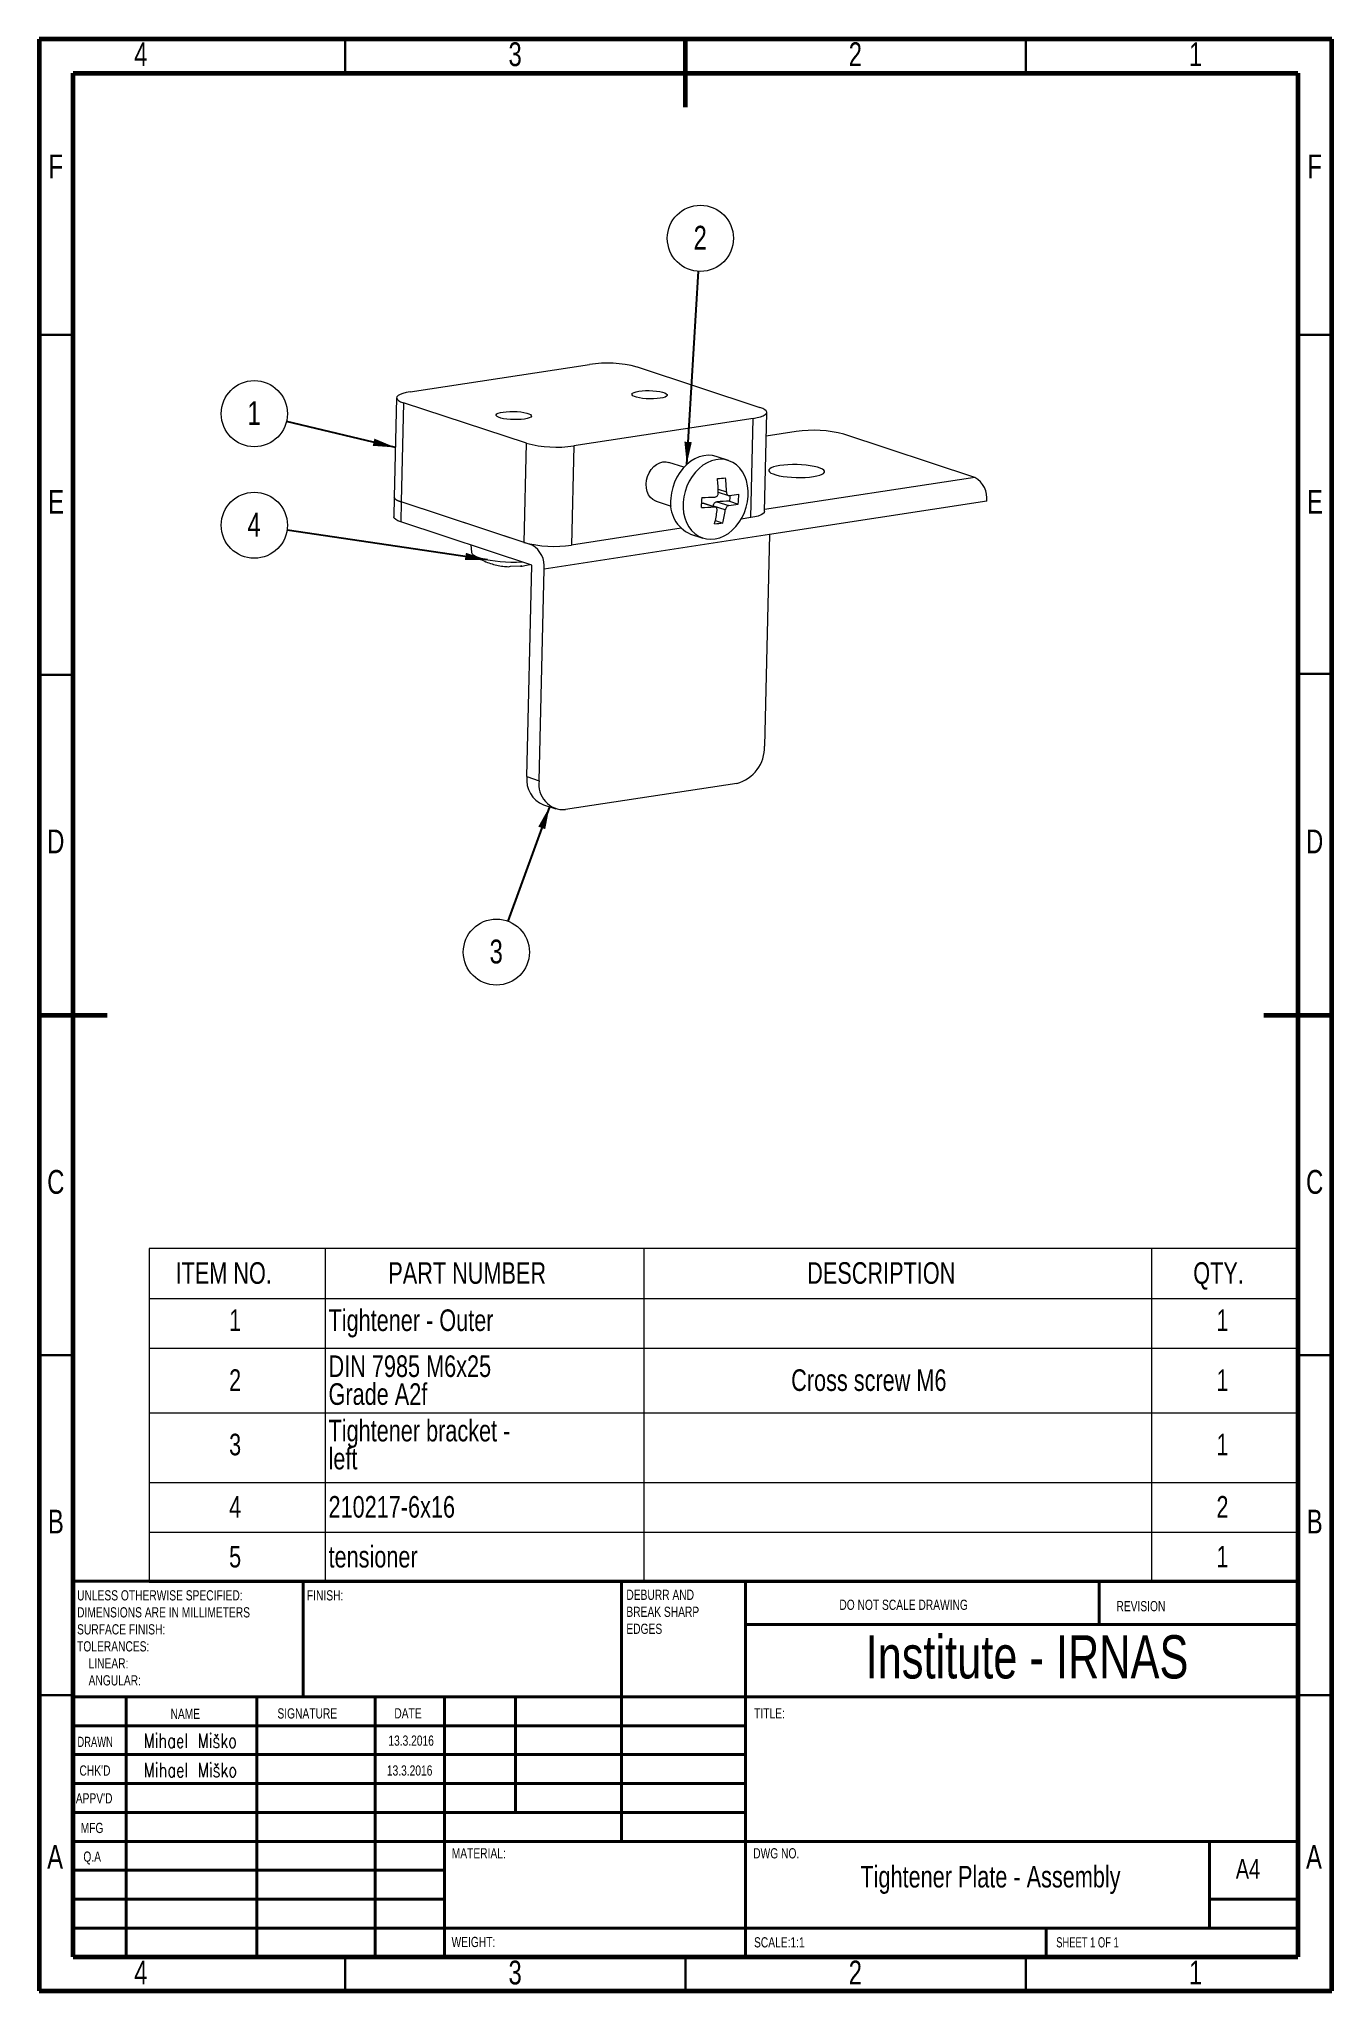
# Model space of a CAD drawing. Header units: millimetres. Extents: x 15 to 205, y 5 to 292.
import ezdxf

# ---------------------------------------------------------------- set-up
doc = ezdxf.new("R2010")
doc.units = ezdxf.units.MM
doc.styles.add('SLDTEXTSTYLE0', font='TXT', dxfattribs={"width": 0.75})
doc.styles.add('SLDTEXTSTYLE1', font='TXT', dxfattribs={"width": 0.686449})
doc.styles.add('SLDTEXTSTYLE2', font='TXT', dxfattribs={"width": 0.6875})
doc.styles.add('SLDTEXTSTYLE3', font='TXT', dxfattribs={"width": 0.75, "bigfont": 'bigfont'})
doc.dimstyles.new('SLDDIMSTYLE0', dxfattribs={"dimtxt": 0.18, "dimasz": 3.302, "dimexe": 0, "dimexo": 0.0625, "dimgap": 0, "dimtad": 0, "dimtih": 1, "dimtoh": 1, "dimdec": 0, "dimrnd": 1e-09, "dimzin": 0, "dimdsep": 46, "dimtxsty": 'Standard', "dimsah": 1, "dimcen": 0.09, "dimadec": 0, "dimazin": 0, "dimtfac": 3.302, "dimtdec": 0, "dimtofl": 0, "dimtmove": 0, "dimatfit": 3, "dimfxl": 1, "dimfrac": 2, "dimtolj": 1, "dimtzin": 0, "dimarcsym": 0})

# ---------------------------------------------------------------- blocks, each defined once
blk = doc.blocks.new('SW_NOTE_0')
at = {"color": 0, "linetype": 'Continuous', "lineweight": 0, "char_height": 1.5, "attachment_point": 1, "style": 'SLDTEXTSTYLE0'}
for s, insert in [('UNLESS OTHERWISE SPECIFIED:', (0, 1.93)), ('DIMENSIONS ARE IN MILLIMETERS', (0, -0.57)), ('TOLERANCES:', (0, -5.57)), ('SURFACE FINISH:', (0, -3.07)), ('LINEAR:', (1.69, -8.07)), ('ANGULAR:', (1.69, -10.57))]:
    blk.add_mtext(s, dxfattribs=dict(at, insert=insert))
blk = doc.blocks.new('SW_NOTE_1')
at = {"color": 0, "linetype": 'Continuous', "lineweight": 0, "char_height": 1.5, "attachment_point": 1, "style": 'SLDTEXTSTYLE0'}
for s, insert in [('DEBURR AND', (0, 1.93)), ('BREAK SHARP', (0, -0.57)), ('EDGES', (0, -3.07))]:
    blk.add_mtext(s, dxfattribs=dict(at, insert=insert))
blk = doc.blocks.new('SW_TABLEANNOTATION_0')
at = {"color": 0, "linetype": 'Continuous', "lineweight": 0}
for p, q in [((0, 0), (0, -49.03)), ((168.76, 0), (0, 0)), ((25.88, 0), (25.88, -7.33)), ((72.7, 0), (72.7, -7.33)), ((147.33, 0), (147.33, -7.33)), ((168.76, -49.03), (168.76, 0)), ((0, -7.33), (168.76, -7.33)), ((25.88, -7.33), (25.88, -49.03)), ((72.7, -7.33), (72.7, -49.03)), ((147.33, -7.33), (147.33, -49.03)), ((0, -14.65), (168.76, -14.65)), ((0, -24.17), (168.76, -24.17)), ((0, -34.38), (168.76, -34.38)), ((0, -41.71), (168.76, -41.71)), ((0, -49.03), (168.76, -49.03))]:
    blk.add_line(p, q, dxfattribs=at)
at = {"color": 0, "linetype": 'Continuous', "lineweight": 0, "attachment_point": 1, "style": 'SLDTEXTSTYLE0'}
for s, insert, char_height in [('ITEM NO.', (3.9, -2.01), 3.175), ('PART NUMBER', (35.17, -2.01), 3.175), ('DESCRIPTION', (96.73, -2.01), 3.175), ('QTY.', (153.46, -2.01), 3.175), ('1', (11.77, -8.95), 3.17), ('Tightener - Outer', (26.38, -8.95), 3.175), ('1', (156.87, -8.95), 3.17), ('DIN 7985 M6x25', (26.38, -15.71), 3.175), ('2', (11.77, -17.76), 3.17), ('Grade A2f', (26.38, -19.81), 3.175), ('Cross screw M6', (94.37, -17.76), 3.175), ('1', (156.87, -17.76), 3.17), ('Tightener bracket -', (26.38, -25.18), 3.175), ('3', (11.77, -27.23), 3.17), ('1', (156.87, -27.23), 3.17), ('left', (26.38, -29.29), 3.175), ('4', (11.77, -36.39), 3.17), ('210217-6x16', (26.38, -36.39), 3.175), ('2', (156.87, -36.39), 3.17), ('5', (11.77, -43.72), 3.17), ('tensioner', (26.38, -43.72), 3.175), ('1', (156.87, -43.72), 3.17)]:
    blk.add_mtext(s, dxfattribs=dict(at, insert=insert, char_height=char_height))
blk = doc.blocks.new('SW_NOTE_2')
at = {"color": 0, "linetype": 'Continuous', "lineweight": 0}
blk.add_circle((0.29, 4.85), 4.86, dxfattribs=at)
at = {"color": 0, "linetype": 'Continuous', "lineweight": 0, "insert": (0.26, 6.69), "char_height": 3.5, "attachment_point": 2, "style": 'SLDTEXTSTYLE0'}
blk.add_mtext('2', dxfattribs=at)
blk = doc.blocks.new('SW_NOTE_3')
at = {"color": 0, "linetype": 'Continuous', "lineweight": 0}
blk.add_circle((-1.67, -4.56), 4.86, dxfattribs=at)
at = {"color": 0, "linetype": 'Continuous', "lineweight": 0, "insert": (-1.7, -2.73), "char_height": 3.5, "attachment_point": 2, "style": 'SLDTEXTSTYLE0'}
blk.add_mtext('3', dxfattribs=at)
blk = doc.blocks.new('SW_NOTE_4')
at = {"color": 0, "linetype": 'Continuous', "lineweight": 0}
blk.add_circle((-4.81, 0.71), 4.86, dxfattribs=at)
at = {"color": 0, "linetype": 'Continuous', "lineweight": 0, "insert": (-4.84, 2.55), "char_height": 3.5, "attachment_point": 2, "style": 'SLDTEXTSTYLE0'}
blk.add_mtext('4', dxfattribs=at)
blk = doc.blocks.new('SW_NOTE_5')
at = {"color": 0, "linetype": 'Continuous', "lineweight": 0}
blk.add_circle((-4.73, 1.13), 4.86, dxfattribs=at)
at = {"color": 0, "linetype": 'Continuous', "lineweight": 0, "insert": (-4.76, 2.97), "char_height": 3.5, "attachment_point": 2, "style": 'SLDTEXTSTYLE0'}
blk.add_mtext('1', dxfattribs=at)

msp = doc.modelspace()

# ---------------------------------------------------------------- linework, layer by layer
at = {"color": 7, "linetype": 'Continuous', "lineweight": 60}
for p, q in [((205, 292), (15, 292)), ((15, 292), (15, 5)), ((110, 282), (110, 292)), ((205, 5), (205, 292)), ((20, 287), (200, 287)), ((20, 10), (20, 287)), ((200, 287), (200, 10)), ((15, 148.5), (25, 148.5)), ((195, 148.5), (205, 148.5)), ((20, 10), (200, 10)), ((15, 5), (205, 5))]:
    msp.add_line(p, q, dxfattribs=at)
at = {"color": 7, "linetype": 'Continuous', "lineweight": 30}
for p, q in [((60, 287), (60, 292)), ((160, 287), (160, 292)), ((20, 248.5), (15, 248.5)), ((200, 248.5), (205, 248.5)), ((20, 198.5), (15, 198.5)), ((200, 198.65), (205, 198.65)), ((20, 98.5), (15, 98.5)), ((200, 98.5), (205, 98.5)), ((20, 48.5), (15, 48.5)), ((200, 48.5), (205, 48.5)), ((60, 10), (60, 5)), ((110, 10), (110, 5)), ((160, 10), (160, 5))]:
    msp.add_line(p, q, dxfattribs=at)
at = {"color": 7, "linetype": 'Continuous', "lineweight": 15}
for p, q in [((69.53, 240.12), (95.88, 244.16)), ((102.88, 243.78), (120.93, 237.82)), ((67.54, 239.25), (67.21, 224.66)), ((68.55, 238.52), (68.21, 223.93)), ((86.61, 232.56), (68.55, 238.52)), ((119.95, 236.22), (93.61, 232.18)), ((119.61, 221.63), (119.95, 236.22)), ((121.6, 222.51), (121.94, 237.1)), ((86.27, 217.98), (86.61, 232.56)), ((126.27, 234.28), (121.86, 233.61)), ((152.53, 227.55), (133.27, 233.9)), ((93.61, 232.18), (93.27, 217.6)), ((109.75, 229.03), (107.55, 229.76)), ((116.31, 230.02), (114.51, 230.62)), ((67.21, 224.66), (67.14, 221.74)), ((68.21, 223.93), (68.15, 221.02)), ((87.47, 217.58), (68.21, 223.93)), ((86.27, 217.98), (68.21, 223.93)), ((105.67, 224.06), (107.87, 223.33)), ((114.61, 223.97), (116.36, 223.39)), ((114.82, 225.37), (116.32, 224.87)), ((116.48, 224.04), (117.75, 223.63)), ((154.27, 224.04), (122.34, 219.14)), ((87.4, 214.66), (68.15, 221.02)), ((112.47, 223.77), (112.39, 223.76)), ((114.21, 223.2), (112.47, 223.77)), ((112.47, 223.77), (112.61, 223.76)), ((114.38, 223.18), (112.61, 223.76)), ((114.1, 223.34), (114.1, 223.27)), ((115.85, 222.76), (114.1, 223.34)), ((114.39, 221.2), (115.47, 220.84)), ((119.61, 221.63), (118.19, 221.41)), ((122.34, 219.14), (89.21, 214.07)), ((109.36, 220.06), (93.27, 217.6)), ((110.75, 219.22), (112.55, 218.63)), ((122.34, 219.14), (121.62, 188.03)), ((78.47, 217.61), (78.54, 216.54)), ((83.97, 214.4), (84.3, 214.48)), ((84.3, 214.48), (85.97, 214.54)), ((85.97, 214.54), (85.75, 214.49)), ((86.63, 214.63), (87.11, 214.76)), ((86.69, 183.55), (87.4, 214.66)), ((88.49, 182.95), (89.21, 214.07)), ((86.69, 183.55), (88.49, 182.95)), ((117.52, 182.55), (92.37, 178.7)), ((89.11, 179.41), (90.92, 178.81))]:
    msp.add_line(p, q, dxfattribs=at)
at = {"color": 8, "linetype": 'Continuous', "lineweight": 15}
for p, q in [((152.53, 227.55), (121.61, 222.81)), ((114.82, 225.8), (116.02, 225.4)), ((87.81, 217.63), (87.47, 217.58))]:
    msp.add_line(p, q, dxfattribs=at)
at = {"color": 7, "linetype": 'Continuous', "lineweight": 40}
for p, q in [((20, 65.25), (200, 65.25)), ((20, 65.25), (20, 10)), ((53.8, 48.25), (53.8, 65.25)), ((100.6, 65.25), (100.6, 27)), ((118.8, 65.25), (118.8, 10)), ((170.8, 58.88), (170.8, 65.25)), ((200, 58.88), (118.8, 58.88)), ((200, 48.25), (20, 48.25)), ((27.8, 48.25), (27.8, 10)), ((46.99, 48.25), (46.99, 10)), ((64.4, 48.25), (64.4, 10)), ((74.6, 10), (74.6, 48.25)), ((85, 31.25), (85, 48.25)), ((118.8, 44), (20, 44)), ((118.8, 39.75), (20, 39.75)), ((118.8, 35.5), (20, 35.5)), ((118.8, 31.25), (20, 31.25)), ((74.6, 27), (20, 27)), ((74.6, 27), (200, 27)), ((187, 14.25), (187, 27)), ((74.6, 22.75), (20, 22.75)), ((74.6, 18.5), (20, 18.5)), ((200, 18.5), (187, 18.5)), ((20, 14.25), (200, 14.25)), ((163, 10), (163, 14.25))]:
    msp.add_line(p, q, dxfattribs=at)
at = {"color": 7, "linetype": 'Continuous', "lineweight": 15, "flags": 128}
for points in [[(69.53, 240.12), (68.94, 240.02), (68.45, 239.89), (68.05, 239.74), (67.76, 239.58), (67.59, 239.4), (67.54, 239.22), (67.62, 239.04), (67.82, 238.86), (68.13, 238.68), (68.55, 238.52)], [(103.15, 240.22), (103.62, 240.27), (104.13, 240.3), (104.67, 240.31), (105.21, 240.28), (105.73, 240.23), (106.21, 240.16), (106.62, 240.07), (106.95, 239.96), (107.18, 239.84), (107.3, 239.72), (107.31, 239.59), (107.21, 239.47), (106.99, 239.36), (106.68, 239.26), (106.28, 239.18), (105.82, 239.13), (105.3, 239.1), (104.77, 239.1), (104.22, 239.12), (103.7, 239.17), (103.23, 239.24), (102.82, 239.33), (102.49, 239.44), (102.26, 239.56), (102.14, 239.68), (102.13, 239.81), (102.23, 239.93), (102.45, 240.04), (102.76, 240.14), (103.15, 240.22)], [(83.2, 237.16), (83.66, 237.21), (84.18, 237.24), (84.72, 237.25), (85.26, 237.22), (85.78, 237.18), (86.25, 237.1), (86.66, 237.01), (86.99, 236.91), (87.22, 236.79), (87.34, 236.66), (87.35, 236.53), (87.25, 236.41), (87.04, 236.3), (86.72, 236.2), (86.33, 236.13), (85.86, 236.07), (85.35, 236.04), (84.81, 236.04), (84.27, 236.06), (83.75, 236.11), (83.27, 236.18), (82.86, 236.27), (82.53, 236.38), (82.3, 236.5), (82.18, 236.63), (82.17, 236.75), (82.28, 236.87), (82.49, 236.99), (82.8, 237.08), (83.2, 237.16)], [(119.95, 236.22), (120.54, 236.33), (121.04, 236.46), (121.43, 236.6), (121.72, 236.77), (121.89, 236.94), (121.94, 237.12), (121.86, 237.31), (121.67, 237.49), (121.35, 237.66), (120.93, 237.82)], [(105.67, 224.06), (105.63, 224.07), (105.22, 224.28), (104.87, 224.59), (104.58, 224.98), (104.37, 225.45), (104.25, 225.98), (104.21, 226.54), (104.27, 227.12), (104.42, 227.68), (104.66, 228.22), (104.96, 228.71), (105.33, 229.13), (105.76, 229.46), (106.21, 229.7), (106.68, 229.82), (107.14, 229.84), (107.55, 229.76)], [(114.51, 230.62), (113.97, 230.75), (113.33, 230.8), (112.68, 230.74), (112.02, 230.57), (111.38, 230.3), (110.76, 229.93), (110.18, 229.46), (109.64, 228.91), (109.16, 228.28), (108.74, 227.59), (108.4, 226.86), (108.13, 226.08), (107.95, 225.29), (107.85, 224.48)], [(109.66, 223.89), (109.65, 223.09), (109.73, 222.32), (109.9, 221.59), (110.16, 220.9), (110.49, 220.29), (110.9, 219.74), (111.37, 219.28), (111.9, 218.92), (112.48, 218.65), (113.09, 218.5), (113.73, 218.45), (114.38, 218.51), (115.04, 218.67), (115.68, 218.95), (116.3, 219.32), (116.88, 219.79), (117.42, 220.34), (117.9, 220.97), (118.32, 221.65), (118.66, 222.39), (118.93, 223.17), (119.11, 223.96), (119.21, 224.77), (119.22, 225.56), (119.13, 226.33), (118.96, 227.07), (118.71, 227.75), (118.38, 228.37), (117.97, 228.91), (117.5, 229.37), (116.97, 229.73), (116.39, 230), (115.77, 230.16), (115.13, 230.21), (114.48, 230.15), (113.83, 229.98), (113.19, 229.71), (112.57, 229.33), (111.99, 228.86), (111.45, 228.31), (110.97, 227.69), (110.55, 227), (110.2, 226.26), (109.94, 225.49), (109.75, 224.69), (109.66, 223.89)], [(128.8, 227.66), (129.31, 227.76), (129.73, 227.87), (130.06, 228), (130.29, 228.14), (130.41, 228.3), (130.42, 228.45), (130.32, 228.61), (130.11, 228.76), (129.8, 228.91), (129.39, 229.05), (128.9, 229.16), (128.34, 229.26), (127.73, 229.34), (127.07, 229.4), (126.4, 229.43), (125.72, 229.43), (125.06, 229.41), (124.44, 229.36), (123.87, 229.29), (123.36, 229.2), (122.94, 229.09), (122.61, 228.96), (122.38, 228.81), (122.26, 228.66), (122.25, 228.5), (122.35, 228.35), (122.56, 228.19), (122.87, 228.05), (123.28, 227.91), (123.77, 227.79), (124.33, 227.69), (124.94, 227.61), (125.6, 227.56), (126.27, 227.53), (126.95, 227.52), (127.61, 227.55), (128.23, 227.59), (128.8, 227.66)], [(67.21, 224.66), (67.21, 224.63), (67.28, 224.45), (67.48, 224.27), (67.79, 224.1), (68.21, 223.93)], [(68.21, 223.93), (67.79, 224.1), (67.48, 224.27), (67.28, 224.45), (67.21, 224.63), (67.21, 224.66)], [(68.15, 221.02), (67.72, 221.18), (67.41, 221.35), (67.21, 221.53), (67.14, 221.72), (67.14, 221.74)], [(121.6, 222.51), (121.55, 222.36), (121.38, 222.18), (121.1, 222.02), (120.7, 221.87), (120.2, 221.74), (119.61, 221.63)], [(78.54, 216.54), (78.55, 216.51), (78.64, 216.32), (78.84, 216.13), (79.15, 215.95), (79.56, 215.78), (80.06, 215.63), (80.64, 215.49), (81.29, 215.36), (82.01, 215.26), (82.76, 215.18), (83.55, 215.13), (84.35, 215.1), (85.15, 215.1), (85.94, 215.12), (86, 215.13)]]:
    msp.add_lwpolyline(points, dxfattribs=at)
at = {"color": 7, "linetype": 'Continuous', "lineweight": 15}
for centre, radius, start, end in [((98.45, 227), 17.35, 75.2271, 98.5399), ((91.03, 249.34), 17.35, 255.2271, 278.5399), ((128.85, 217.13), 17.35, 75.2271, 98.5399), ((112.63, 256.49), 29.19, 274.0699, 276.4242), ((94.89, 225.18), 19.93, 0.3147, 6.3233), ((96.09, 225.29), 19.93, 0.3147, 6.3233), ((150.68, 224.44), 3.62, 353.5213, 59.1299), ((112.67, 223.71), 4.88, 170.8497, 246.8465), ((94.37, 225.02), 18.06, 353.9982, 358.6589), ((111.81, 267.9), 43.31, 270.811, 273.3019), ((117.29, 178.93), 45.12, 91.0309, 93.404), ((114.19, 242.58), 17.86, 277.2847, 281.7833), ((135.92, 223.54), 19.45, 176.0731, 178.5061), ((99.78, 225.52), 18.06, 353.9982, 358.6589), ((111.72, 266.44), 43.31, 270.811, 273.3019), ((98.39, 224.86), 16.41, 345.4461, 352.2875), ((99.59, 224.97), 16.41, 345.4461, 352.2875), ((114.1, 241.11), 17.86, 277.2847, 281.7833), ((112.21, 249.85), 29.19, 274.0699, 276.4242), ((90.69, 234.75), 17.35, 255.2271, 278.5399), ((85.62, 214.48), 3.62, 353.5213, 59.1299), ((116.11, 187.89), 5.52, 284.8186, 1.4617), ((90.67, 183.1), 4.01, 173.6669, 247.0916), ((92.13, 182.38), 3.69, 171.0807, 273.6865)]:
    msp.add_arc(centre, radius, start, end, dxfattribs=at)
for points, knots in [([(114.1, 223.34), (114.11, 223.41), (114.12, 223.54), (114.2, 223.73), (114.33, 223.87), (114.48, 223.95), (114.58, 223.97), (114.61, 223.97)], [0, 0, 0, 0, 0.213758, 0.427576, 0.640078, 0.852011, 1, 1, 1, 1]), ([(114.31, 224.66), (114.37, 224.67), (114.48, 224.69), (114.64, 224.8), (114.75, 224.96), (114.82, 225.13), (114.82, 225.25), (114.82, 225.29)], [0, 0, 0, 0, 0.213647, 0.427361, 0.639605, 0.851209, 1, 1, 1, 1]), ([(116.02, 225.4), (116.02, 225.34), (116.03, 225.2), (116.11, 225.03), (116.22, 224.91), (116.34, 224.86), (116.42, 224.86), (116.46, 224.86)], [0, 0, 0, 0, 0.213647, 0.427361, 0.639605, 0.851209, 1, 1, 1, 1]), ([(114.65, 222.65), (114.66, 222.72), (114.66, 222.84), (114.6, 223.01), (114.49, 223.13), (114.35, 223.19), (114.25, 223.2), (114.21, 223.2)], [0, 0, 0, 0, 0.213647, 0.427361, 0.639605, 0.851209, 1, 1, 1, 1]), ([(116.36, 223.39), (116.31, 223.38), (116.22, 223.36), (116.07, 223.24), (115.95, 223.08), (115.88, 222.92), (115.86, 222.81), (115.85, 222.76)], [0, 0, 0, 0, 0.213647, 0.427361, 0.639605, 0.851209, 1, 1, 1, 1]), ([(78.91, 216.09), (78.95, 216.06), (79.28, 215.82), (79.94, 215.47), (80.86, 215.05), (81.79, 214.74), (82.71, 214.54), (83.44, 214.43), (83.86, 214.42), (83.97, 214.41)], [0, 0, 0, 0, 0.028742, 0.220948, 0.416046, 0.591206, 0.765408, 0.93703, 1, 1, 1, 1]), ([(85.75, 214.47), (85.75, 214.47), (86.05, 214.5), (86.34, 214.56), (86.63, 214.63)], [0, 0, 0, 0, 0.000932, 1, 1, 1, 1])]:
    msp.add_open_spline(points, degree=3, knots=knots, dxfattribs=at)

# ---------------------------------------------------------------- block references
at = {"color": 7, "linetype": 'Continuous', "lineweight": 0}
for name, p in [('SW_NOTE_2', (111.9, 257.85)), ('SW_NOTE_5', (51.36, 235.78)), ('SW_NOTE_4', (51.44, 219.8)), ('SW_NOTE_3', (83.88, 162.31)), ('SW_TABLEANNOTATION_0', (31.16, 114.16)), ('SW_NOTE_0', (20.59, 61.99)), ('SW_NOTE_1', (101.31, 62.07))]:
    msp.add_blockref(name, p, dxfattribs=at)

# ---------------------------------------------------------------- texts
for s, insert, char_height, attachment_point, style in [('4', (29.96, 291.52), 3.5, 2, 'SLDTEXTSTYLE0'), ('3', (84.96, 291.52), 3.5, 2, 'SLDTEXTSTYLE0'), ('2', (134.96, 291.52), 3.5, 2, 'SLDTEXTSTYLE0'), ('1', (184.96, 291.52), 3.5, 2, 'SLDTEXTSTYLE0'), ('F', (17.46, 275.02), 3.5, 2, 'SLDTEXTSTYLE0'), ('F', (202.46, 275.02), 3.5, 2, 'SLDTEXTSTYLE0'), ('E', (17.51, 225.71), 3.5, 2, 'SLDTEXTSTYLE0'), ('E', (202.51, 225.71), 3.5, 2, 'SLDTEXTSTYLE0'), ('D', (17.46, 175.77), 3.5, 2, 'SLDTEXTSTYLE0'), ('D', (202.46, 175.77), 3.5, 2, 'SLDTEXTSTYLE0'), ('C', (17.46, 125.71), 3.5, 2, 'SLDTEXTSTYLE0'), ('C', (202.46, 125.71), 3.5, 2, 'SLDTEXTSTYLE0'), ('B', (17.47, 75.77), 3.5, 2, 'SLDTEXTSTYLE0'), ('B', (202.47, 75.77), 3.5, 2, 'SLDTEXTSTYLE0'), ('FINISH:', (54.37, 63.92), 1.5, 1, 'SLDTEXTSTYLE0'), ('DO NOT SCALE DRAWING', (132.61, 62.53), 1.5, 1, 'SLDTEXTSTYLE0'), ('REVISION', (173.33, 62.33), 1.5, 1, 'SLDTEXTSTYLE0'), ('Institute - IRNAS', (160.19, 57.3), 6.35, 2, 'SLDTEXTSTYLE0'), ('NAME', (34.32, 46.5), 1.5, 1, 'SLDTEXTSTYLE0'), ('SIGNATURE', (50.03, 46.56), 1.5, 1, 'SLDTEXTSTYLE0'), ('DATE', (67.21, 46.58), 1.5, 1, 'SLDTEXTSTYLE0'), ('TITLE:', (120.09, 46.58), 1.5, 1, 'SLDTEXTSTYLE0'), ('DRAWN', (20.64, 42.38), 1.5, 1, 'SLDTEXTSTYLE1'), ('Mihael Miško', (37.22, 42.86), 2.1167, 2, 'SLDTEXTSTYLE3'), ('13.3.2016', (69.68, 42.56), 1.499, 2, 'SLDTEXTSTYLE0'), ("CHK'D", (20.94, 38.16), 1.5, 1, 'SLDTEXTSTYLE0'), ('Mihael Miško', (37.24, 38.56), 2.1167, 2, 'SLDTEXTSTYLE3'), ('13.3.2016', (69.46, 38.17), 1.499, 2, 'SLDTEXTSTYLE0'), ("APPV'D", (20.4, 34.07), 1.5, 1, 'SLDTEXTSTYLE0'), ('MFG', (21.12, 29.72), 1.5, 1, 'SLDTEXTSTYLE0'), ('A', (17.36, 26.46), 3.5, 2, 'SLDTEXTSTYLE0'), ('MATERIAL:', (75.65, 25.99), 1.5, 1, 'SLDTEXTSTYLE0'), ('DWG NO.', (119.95, 25.99), 1.5, 1, 'SLDTEXTSTYLE0'), ('A', (202.36, 26.46), 3.5, 2, 'SLDTEXTSTYLE0'), ('Q.A', (21.51, 25.5), 1.5, 1, 'SLDTEXTSTYLE0'), ('Tightener Plate - Assembly', (154.82, 23.39), 3.175, 2, 'SLDTEXTSTYLE0'), ('A4', (190.87, 24.41), 2.91, 1, 'SLDTEXTSTYLE0'), ('WEIGHT:', (75.62, 12.95), 1.499, 1, 'SLDTEXTSTYLE0'), ('SCALE:1:1', (120.07, 12.9), 1.5, 1, 'SLDTEXTSTYLE0'), ('SHEET 1 OF 1', (164.48, 12.9), 1.5, 1, 'SLDTEXTSTYLE2'), ('4', (29.96, 9.46), 3.5, 2, 'SLDTEXTSTYLE0'), ('3', (84.96, 9.46), 3.5, 2, 'SLDTEXTSTYLE0'), ('2', (134.96, 9.46), 3.5, 2, 'SLDTEXTSTYLE0'), ('1', (184.96, 9.46), 3.5, 2, 'SLDTEXTSTYLE0')]:
    msp.add_mtext(s, dxfattribs=dict(at, insert=insert, char_height=char_height, attachment_point=attachment_point, style=style))

# ---------------------------------------------------------------- leaders
for points in [[(110.18, 229.46), (111.9, 257.85)], [(67.37, 231.95), (51.36, 235.78)], [(80.92, 215.43), (51.44, 219.8)], [(90.01, 179.11), (83.88, 162.31)]]:
    msp.add_leader(points, dimstyle='SLDDIMSTYLE0', dxfattribs=at)

doc.saveas('drawing.dxf')
